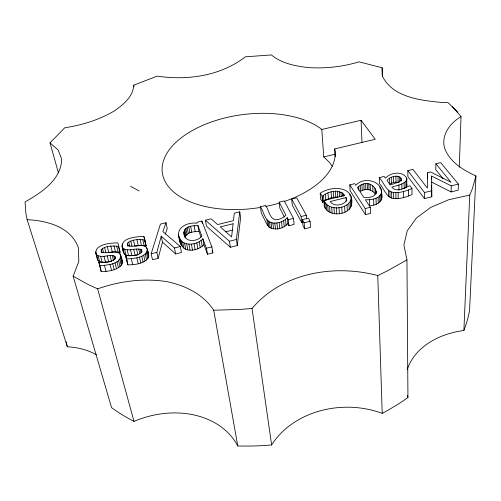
<?xml version="1.0" encoding="UTF-8"?>
<svg xmlns="http://www.w3.org/2000/svg" width="501" height="501" viewBox="0 0 501 501"><rect width="100%" height="100%" fill="white"/><g stroke="black" fill="none" stroke-linecap="round" stroke-linejoin="round"><path stroke-width="0.75" d="M458.39 184.092L451.257 185.877L431.649 176.064L431.762 196.787L424.466 198.615L424.504 192.547L407.827 170.641L412.937 169.388L427.384 188.113L427.541 172.764L430.653 172L450.988 182.239L435.889 163.764L440.617 162.606L458.39 184.092L458.183 190.161L451.082 191.939L431.574 182.07M427.485 178.751L427.541 172.764M431.612 179.07L431.649 176.064M435.889 163.764L435.795 169.726L443.066 178.707M178.538 234.731C178.268 225.563 189.51 222.262 197.006 223.202L197.025 222.287L201.909 221.091L211.86 246.88L212.881 252.905L207.495 254.257L203.926 244.745L202.874 238.758C196.373 246.31 179.972 246.761 178.538 234.731C179.208 240.687 180.792 248.59 187.819 249.918C193.605 251.032 199.767 248.847 203.926 244.745M451.082 191.939L451.257 185.877M459.273 167.328L461.014 116.539L454.921 109.375L448.013 102.624A55.348 26.115 -1 0 1 441.932 102.467C420.896 100.469 392.527 97.476 382.263 75.864L382.163 67.798L359.048 61.836C342.628 66.84 325.425 68.662 308.303 67.597C295.302 66.044 281.744 63.539 271.379 54.941L245.327 56.826C220.791 75.92 187.349 80.717 157.208 76.114L133.729 85.17C133.084 96.887 123.284 104.615 114.435 110.859C99.217 119.889 82.151 125.106 64.729 127.793L50.019 142.873L58.46 173.014M407.163 369.807A81.187 57.959 8.3 0 1 463.882 330.485L469.744 195.089L472.387 188.664L475.95 175.951C463.087 170.046 449.66 161.998 444.55 148.014C441.431 136.604 448.251 125.569 457.288 119.106A62.894 32.371 1.9 0 1 461.014 116.539M475.95 175.951L469.575 310.15A204.201 135.42 -7.4 0 1 463.882 330.485M127.736 246.097L127.479 243.198C132.082 238.996 139.109 239.34 144.895 239.992L145.941 245.991L141.464 245.484L134.832 246.116L133.448 240.204M381.518 192.766C381.787 180.335 363.106 176.515 355.867 185.314L354.764 183.642L349.811 184.856L350.118 190.8L365.461 214.635L370.565 213.357L370.345 207.295L365.373 199.742C371.135 199.955 379.32 199.154 381.518 192.766C384.06 201.389 377.059 205.31 369.713 205.786L369.494 199.755M381.681 198.778L381.668 190.95M101.465 252.567L101.227 249.648C105.88 245.446 112.925 245.728 118.756 246.417M323.533 195.29L324.322 206.531C328.913 217.509 349.397 215.724 351.658 204.32C354.457 185.652 331.017 185.646 320.214 193.273L320.671 199.216L322.788 202.247C326.852 198.703 332.395 196.843 337.78 197.212L337.411 191.25C332 190.894 326.439 192.741 322.343 196.286L320.214 193.273M351.351 198.321C349.015 209.694 328.543 211.485 323.884 200.55L344.694 195.415L342.402 192.979L337.411 191.25M237.267 245.528L240.624 217.741L239.779 211.81L234.299 213.157L233.46 220.659L217.634 224.554L211.19 218.818L205.404 220.233L206.418 226.158L230.341 247.262L237.267 245.528L236.378 239.497L239.779 211.81M185.063 238C186.19 231.95 194.087 231.518 198.972 231.55L201.083 237.173M183.93 232.057C185.094 226.001 193.017 225.6 197.914 225.613L201.872 236.115C196.624 242.503 183.479 242.659 183.93 232.057L184.781 236.516M144.895 239.992L143.881 236.491C137.537 236.466 118.724 237.806 122.914 248.183C128.344 252.285 135.533 247.25 141.332 249.717L141.902 250.7L141.77 252.003C137.631 256.18 130.936 255.898 125.526 255.378L127.874 264.866C134.318 264.816 141.357 264.058 146.593 259.938C150.632 256.781 148.077 250.995 146.405 247.262C141.031 242.922 133.723 247.889 127.905 245.546L127.379 244.62M125.526 255.378L126.421 258.892C133.253 258.554 146.793 258.115 147.325 248.897M107.302 246.617L108.817 252.529L115.474 251.89L120.215 252.341L117.873 242.866C111.335 242.866 92.71 244.187 96.474 254.696C101.841 258.873 109.068 253.756 114.823 256.274L115.355 257.27L115.18 258.591C110.978 262.762 104.271 262.549 98.81 261.998L101.164 271.523C107.677 271.492 114.76 270.672 120.065 266.551C124.323 263.413 121.655 257.627 119.983 253.788C114.679 249.373 107.339 254.42 101.559 252.028L101.077 251.089M99.574 265.555C106.581 265.223 120.015 264.716 120.841 255.454M158.141 258.328L162.474 242.121L161.234 236.19L174.448 247.97L175.651 253.963L181.468 252.51L180.291 246.523L162.875 231.606L166.025 222.726L160.439 224.091L151.158 253.756L152.486 259.743L158.141 258.328L156.844 252.347L161.234 236.19M401.47 179.214L401.119 180.279L398.621 182.12L390.285 184.975L387.029 180.416C390.022 176.17 401.182 173.333 401.483 180.711M165.305 234.099L167.228 228.613L166.025 222.726M73.121 276.208L88.94 284.9L97.645 288.858C119.576 281.155 143.01 278.074 166.088 281.493C184.744 285.269 202.949 293.874 213.689 310.207L237.781 445.965A84.337 65.969 -20.7 0 0 134.005 421.391A204.201 135.42 -7.4 0 1 111.548 407.632L73.121 276.208L78.826 261.447L78.406 247.889C71.148 226.903 47.069 220.597 27.142 219.695L25.92 213.783L25.05 201.922C41.282 192.653 61.072 180.003 61.704 159.193L58.197 150.062L50.019 142.873M404.125 182.708L404.175 188.708L405.967 187.28L406.818 185.796L406.756 178.25C402.672 170.565 390.486 172.444 385.407 178.156L384.179 176.433L379.301 177.63L379.476 183.579C384.092 188.376 386.083 197.576 393.723 198.565C400.042 199.21 406.267 196.974 412.016 194.576L411.997 188.545L409.868 185.689C404.833 187.781 396.272 192.985 391.882 187.199C396.805 185.163 403.812 184.9 406.781 179.803L406.756 178.25M213.689 310.207L239.19 309.486L252.047 308.503C282.007 272.732 334.28 263.939 377.767 275.575L387.974 270.571L406.95 259.862L403.906 245.008L407.257 230.748L416.444 217.998L430.622 207.464L448.771 199.699L469.744 195.089M260.47 206.744L261.209 212.674L266.739 224.116L268.799 226.89L271.774 228.569L277.579 228.982L282.169 227.78L284.255 226.709L287.875 223.709L287.248 217.703C283.647 221.624 278.143 223.596 272.863 222.983C264.948 222.006 264.014 212.148 260.47 206.744L265.574 205.491C268.999 209.694 269.287 218.768 275.757 219.751C279.646 219.782 283.184 217.797 285.927 215.167L279.17 202.16L284.249 200.92L293.492 218.405L294.093 224.423L288.908 225.713L287.875 223.709M358.71 186.447L357.401 187.65L363.795 197.35C387.066 199.523 372.243 175.4 358.71 186.447L358.879 190.173M399.228 182.665C396.103 181.468 392.496 182.539 389.697 184.143L389.578 178.174M374.936 188.219L375.13 194.206C372.149 189.021 365.242 188.313 360.507 191.357L360.244 185.395M379.301 177.63C383.935 182.408 385.977 191.582 393.623 192.534C399.967 193.167 406.223 190.944 411.997 188.545M306.643 218.981L306.311 215.223L296.736 197.857L291.682 199.097L292.271 205.034L301.683 222.525L303.155 222.156M205.404 220.233L229.414 241.231L236.378 239.497M424.504 192.547L431.843 190.718M302.397 219.607L304.113 222.776L310.069 221.292L310.589 227.335L304.664 228.819L302.948 225.638L302.397 219.607L308.322 218.135L310.069 221.292M202.874 238.758L206.443 248.233L211.86 246.88M349.811 184.856L365.21 208.579L370.345 207.295M225.744 231.769L232.495 230.097M151.158 253.756L156.844 252.347M174.448 247.97L180.291 246.523M287.248 217.703L288.288 219.701L293.492 218.405M291.682 199.097L301.126 216.507L306.311 215.223M346.072 197.607L330.146 201.54C333.653 206.738 341.738 205.548 345.734 201.627L346.517 199.699L346.072 197.607L346.279 201.352M259.75 207.546A87.068 47.213 -7.4 0 1 165.562 182.339A87.068 47.213 -7.4 0 1 211.817 121.831A87.068 47.213 -7.4 0 1 320.333 128.3L321.799 129.471L323.746 156.919L335.056 154.214M335.188 156.694L334.706 148.922L375.255 139.265L361.077 120.265L321.799 129.471M121.987 246.411L123.434 252.341L124.361 254.12C127.36 256.618 131.563 255.623 135.113 255.328L133.717 249.379M95.616 252.899L98.058 260.626C101.008 263.175 105.229 262.142 108.761 261.866L107.227 255.923M135.815 255.253L137.205 255.109M109.462 261.791L110.859 261.641M130.573 186.309L139.165 190.95M323.746 156.919L329.508 162.462L332.219 166.2M162.474 242.121L175.651 253.963M452.704 107.076L455.34 109.844L454.476 108.917M457.044 111.717L452.24 106.625L457.451 112.193M424.466 198.615L407.864 176.596L407.827 170.641M148.046 253.769L148.659 254.865M284.43 217.033L279.821 208.097L279.17 202.16M121.455 259.737L122.313 261.409M212.055 250.744L212.881 252.905M27.142 219.695L67.334 346.773A77.749 52.279 -22.5 0 1 96.386 354.808M146.223 245.922L143.881 236.491M97.645 288.858L134.005 421.391M98.152 255.829L99.73 261.766M99.104 261.923L99.499 263.413M98.81 261.998L100.4 267.947M96.474 254.696L98.058 260.626M95.566 251.646L96.355 254.602M104.459 265.43L106.03 271.404M100.651 256.343L102.217 262.28M102.498 248.458L103.657 252.892M103.97 256.274L105.523 262.217M101.227 249.648L102.004 252.604M110.063 264.472L111.604 270.446M104.584 247.469L105.924 252.642M112.687 263.708L114.215 269.682M110.032 255.623L111.554 261.566M112.243 255.535L113.57 260.739M114.823 256.274L115.387 258.503M113.815 255.723L114.754 259.443M110.802 246.06L112.299 251.972M114.979 262.806L116.495 268.78M113.99 245.978L115.474 251.89M116.94 261.76L118.443 267.734M116.67 246.179L118.142 252.097M119.814 259.318L121.298 265.286M118.574 260.576L120.065 266.551M118.468 246.486L119.933 252.41M120.948 256.756L122.419 262.718M119.983 253.788L120.353 255.278M120.603 258.046L122.081 264.008M126.421 258.892L127.874 264.866M122.219 243.912L122.582 245.39M122.914 248.183L124.361 254.12M121.887 245.177L123.434 252.341M124.63 249.304L126.077 255.241M125.814 255.31L127.085 260.526M127.154 249.805L128.582 255.748M128.707 242.021L129.765 246.461M130.473 249.736L131.888 255.679M131.306 258.767L132.734 264.741M127.479 243.198L128.187 246.16M381.524 195.653L381.831 196.956M130.761 241.05L131.982 246.223M136.516 249.085L137.9 255.034M136.873 257.808L138.276 263.789M138.727 248.997L139.929 254.207M139.466 257.057L140.856 263.038M140.299 249.179L141.157 252.899M141.727 256.161L143.104 262.142M136.923 239.647L138.289 245.571M140.111 239.559L141.464 245.484M143.649 255.128L145.014 261.109M141.332 249.717L141.846 251.953M142.798 239.754L144.138 245.684M145.24 253.963L146.593 259.938M147.476 250.187L148.81 256.155M146.405 247.262L146.737 248.753M144.614 240.06L145.941 245.991M147.181 251.458L148.521 257.433M146.436 252.717L147.782 258.691M100.557 268.661L101.164 271.523M351.389 203.018L351.658 204.32M133.729 85.17L134.043 86.692M334.706 148.922L335.025 150.482A87.068 47.213 -7.4 0 1 284.524 201.408M179.959 239.015L181.124 244.983M179.045 236.948L180.21 242.904M182.727 242.158L183.886 248.139M181.193 240.756L182.351 246.73M184.581 243.229L185.727 249.21M184.9 229.483L186.021 235.42M184.23 230.685L185.357 236.622M186.679 243.931L187.819 249.918M184.456 235.345L184.737 236.835M184.005 233.61L184.431 235.846M185.896 228.45L187.017 234.38M188.952 244.244L190.079 250.237M188.764 226.847L189.866 232.777M191.407 244.162L192.522 250.156M187.186 227.567L188.295 233.497M194.031 243.686L195.133 249.68M190.63 226.277L191.72 232.207M194.1 225.682L195.171 231.612M196.812 242.797L197.901 248.797M199.147 241.632L200.225 247.632M201.133 240.267L202.197 246.254M197.914 225.613L198.972 231.55M201.909 221.091L202.298 223.314M206.443 248.233L207.495 254.257M229.414 241.231L230.341 247.262M252.047 308.503L271.63 444.969A204.201 135.42 -7.4 0 1 237.781 445.959M266.927 219.651L267.653 225.638M269.457 221.868L270.171 227.867M268.079 220.891L268.799 226.89M271.066 222.563L271.774 228.569M272.863 222.983L273.565 228.988M274.811 223.114L275.5 229.126M276.896 222.97L277.579 228.982M279.126 222.538L279.796 228.556M281.512 221.761L282.169 227.78M283.604 220.697L284.255 226.709M285.489 219.344L286.127 225.35M288.288 219.701L288.908 225.713M301.126 216.507L301.683 222.525M304.113 222.776L304.664 228.819M322.343 196.286L322.788 202.247M322.049 196.354L322.494 202.316M324.811 202.116L325.249 208.103M327.76 205.41L328.18 211.416M325.431 194.056L325.857 200.012M326.157 203.97L326.589 209.969M329.608 206.481L330.027 212.487M327.973 192.81L328.393 198.765M331.086 191.808L331.487 197.763M331.718 207.232L332.125 213.251M333.322 191.369L333.716 197.325M334.01 207.665L334.405 213.683M335.432 191.182L335.808 197.137M336.422 207.758L336.81 213.783M339.258 191.576L339.578 196.793M338.983 207.533L339.352 213.558M340.937 192.152L341.206 196.624M341.726 206.988L342.083 213.013M344.625 206.086L344.97 212.111M343.655 194.069L343.78 196.311M342.402 192.979L342.578 195.966M347.018 204.94L347.356 210.965M349.93 194.35L350.011 195.847M350.312 201.947L350.625 207.965M348.915 203.563L349.241 209.581M350.944 196.373L351.452 206.187M361.972 184.543L362.223 190.499M365.21 208.579L365.461 214.635M363.845 183.936L364.089 189.898M361.077 120.265L361.985 142.384M97.15 257.564L97.2 258.817M365.617 183.616L365.855 189.572M368.799 183.729L369.018 189.691M367.264 183.548L367.496 189.51M370.214 184.168L370.427 190.136M373.621 199.06L373.821 205.091M372.744 185.739L372.951 191.72M377.767 275.575L382.207 413.338A84.995 69.589 -0.3 0 0 271.63 444.969M376.245 191.063L376.357 193.824M376.013 198.277L376.201 204.314M379.708 195.922L379.877 201.947M378.073 197.212L378.249 203.237M381.205 188.996L381.242 190.499M380.829 194.482L380.998 200.5M380.034 186.892L380.077 188.389M382.163 67.798L382.369 76.396M389.916 191.338L390.041 197.356M388.457 190.267L388.582 196.279M391.268 177.273L391.381 183.234M391.632 192.09L391.744 198.114M393.379 176.59L393.479 182.552M393.623 192.534L393.723 198.565M395.89 176.183L395.984 182.145M395.84 192.697L395.934 198.728M406.799 184.236L406.818 185.796M398.013 176.283L398.095 182.251M398.12 192.578L398.201 198.615M431.618 185.17L431.762 196.787M399.717 176.903L399.773 181.381M398.915 185.032L398.984 190.286M401.821 183.911L401.877 189.165M400.975 178.037L401.007 181.024M403.493 191.57L403.549 197.601M406.95 259.862L407.946 397.537A204.201 135.42 -7.4 0 1 382.207 413.338M405.923 181.281L405.967 187.28M408.409 190.023L408.44 196.06M67.341 346.773A204.201 135.42 -7.4 0 1 66.195 341.832M407.946 397.537A81.187 57.959 8.3 0 1 407.207 395.314M279.621 202.98A87.068 47.213 -7.4 0 1 265.762 206.45M233.109 223.753L231.6 236.917L220.29 226.915L233.109 223.753"/></g></svg>
